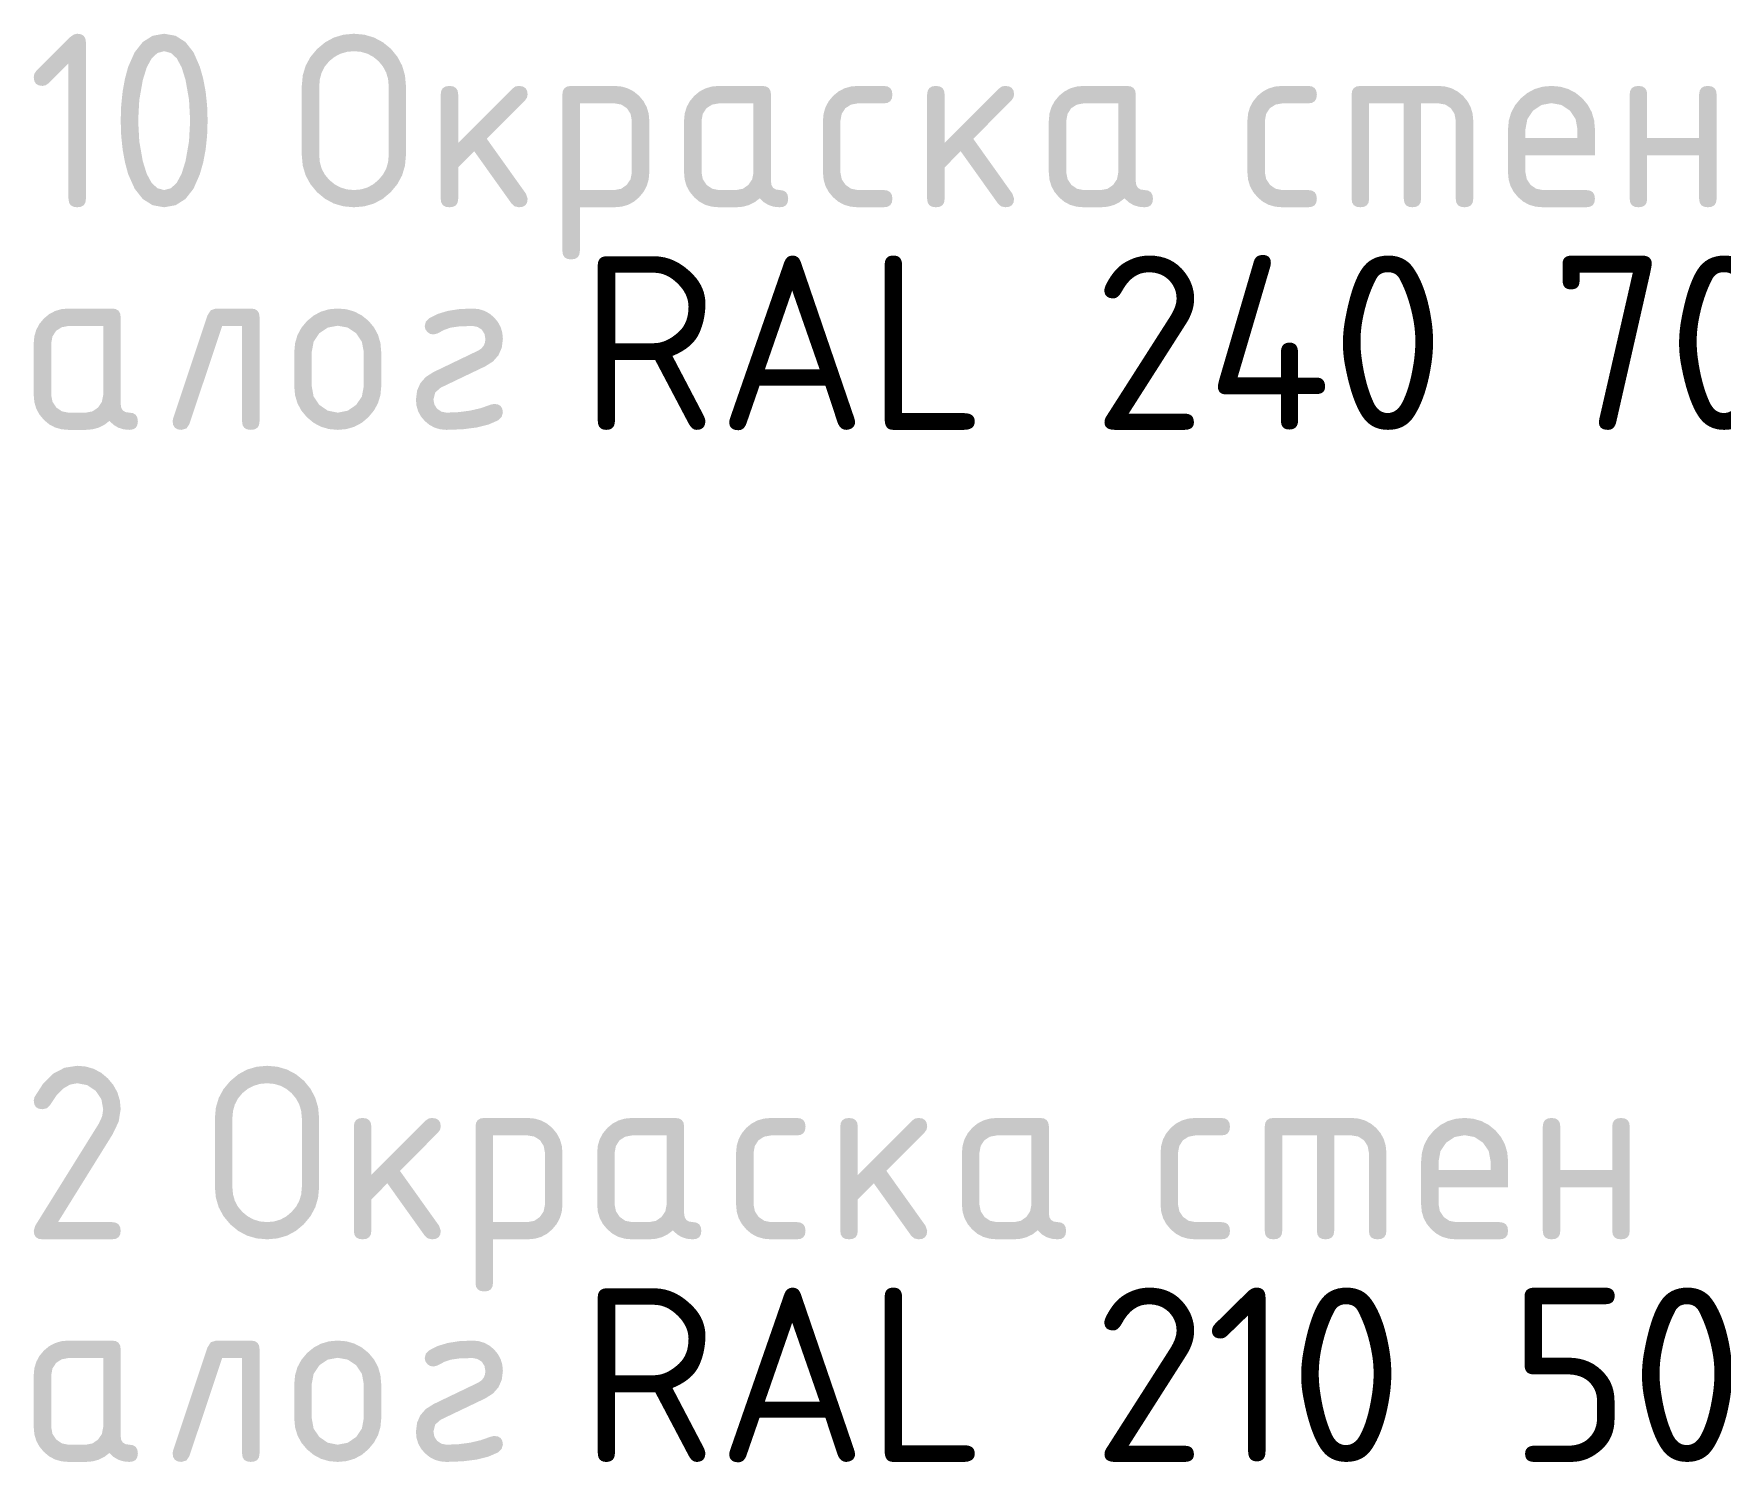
# Model space of a CAD drawing. Header units: millimetres. Extents: x 0 to 1189, y 0 to 841.
# Drawn here: x 1010.63 to 1040.04, y 620.24 to 645.15 of the extents above; entities that cross this region are included whole.
import ezdxf

# ---------------------------------------------------------------- set-up
doc = ezdxf.new("R2010")
doc.units = ezdxf.units.MM

msp = doc.modelspace()

# ---------------------------------------------------------------- hatches: boundary and pattern name
h = msp.add_hatch(color=7)
h.dxf.hatch_style = 2
h.paths.add_polyline_path([(1011.232873, 644.638033), (1010.885608, 644.290767), (1010.837445, 644.256661), (1010.779774, 644.244465), (1010.712897, 644.253974), (1010.665191, 644.282499), (1010.636605, 644.330042), (1010.627088, 644.396601), (1010.637147, 644.454478), (1010.669531, 644.502434), (1011.262088, 645.095542), (1011.323548, 645.139294), (1011.385009, 645.154522), (1011.451568, 645.145013), (1011.49911, 645.116488), (1011.527636, 645.068946), (1011.537144, 645.002386), (1011.537144, 642.276076), (1011.527636, 642.209887), (1011.49911, 642.163697), (1011.451568, 642.136627), (1011.385009, 642.127799), (1011.31845, 642.136627), (1011.270907, 642.163697), (1011.242382, 642.209887), (1011.232873, 642.276076)])
h = msp.add_hatch(color=7)
h.paths.add_polyline_path([(1013.354342, 643.639231), (1013.334774, 644.005927), (1013.273865, 644.350299), (1013.205488, 644.569484), (1013.120834, 644.72547), (1013.019539, 644.81872), (1012.901243, 644.8497), (1012.784575, 644.818651), (1012.6831, 644.724918), (1012.597541, 644.567624), (1012.528622, 644.345889), (1012.467712, 644.000415), (1012.448144, 643.639231), (1012.467712, 643.276118), (1012.528622, 642.932022), (1012.596998, 642.712147), (1012.681653, 642.554646), (1012.782947, 642.45988), (1012.901243, 642.428211), (1013.019539, 642.45988), (1013.120834, 642.554646), (1013.205488, 642.712147), (1013.273865, 642.932022), (1013.334774, 643.276118)])
h.paths.add_polyline_path([(1013.659164, 643.639231), (1013.650457, 643.37811), (1013.624644, 643.134869), (1013.582192, 642.909818), (1013.523565, 642.703267), (1013.412762, 642.451035), (1013.271315, 642.271252), (1013.100413, 642.16361), (1012.901243, 642.127799), (1012.700377, 642.16361), (1012.529173, 642.271252), (1012.387321, 642.451035), (1012.274512, 642.703267), (1012.218434, 642.909818), (1012.177291, 643.134869), (1012.151961, 643.37811), (1012.143322, 643.639231), (1012.151961, 643.90266), (1012.177291, 644.147176), (1012.218434, 644.372675), (1012.274512, 644.579053), (1012.387321, 644.831518), (1012.529173, 645.011275), (1012.700377, 645.118788), (1012.901243, 645.154522), (1013.100413, 645.118788), (1013.271315, 645.011275), (1013.412762, 644.831518), (1013.523565, 644.579053), (1013.582192, 644.370814), (1013.624644, 644.145522), (1013.650457, 643.90204)])
h = msp.add_hatch(color=7)
h.paths.add_polyline_path([(1016.817402, 643.033997), (1016.817402, 644.244465), (1016.806249, 644.366628), (1016.772823, 644.479283), (1016.717176, 644.582429), (1016.63936, 644.676067), (1016.548263, 644.751566), (1016.446365, 644.805878), (1016.334029, 644.838693), (1016.211617, 644.8497), (1016.089454, 644.838693), (1015.976799, 644.805878), (1015.873653, 644.751566), (1015.780015, 644.676067), (1015.702888, 644.582429), (1015.648757, 644.479283), (1015.616847, 644.366628), (1015.606382, 644.244465), (1015.606382, 643.033997), (1015.616847, 642.911584), (1015.648757, 642.799248), (1015.702888, 642.69735), (1015.780015, 642.606254), (1015.873653, 642.528437), (1015.976799, 642.472791), (1016.089454, 642.439364), (1016.211617, 642.428211), (1016.334029, 642.439364), (1016.446365, 642.472791), (1016.548263, 642.528437), (1016.63936, 642.606254), (1016.717176, 642.69735), (1016.772823, 642.799248), (1016.806249, 642.911584)])
h.paths.add_polyline_path([(1017.117815, 643.033997), (1017.101166, 642.852862), (1017.051186, 642.685008), (1016.967824, 642.530694), (1016.851026, 642.390177), (1016.713059, 642.274301), (1016.560054, 642.192429), (1016.392682, 642.143836), (1016.211617, 642.127799), (1016.029173, 642.143836), (1015.861664, 642.192429), (1015.708314, 642.274301), (1015.568348, 642.390177), (1015.451784, 642.530694), (1015.368395, 642.685008), (1015.318286, 642.852862), (1015.30156, 643.033997), (1015.30156, 644.244465), (1015.318286, 644.427219), (1015.368395, 644.594832), (1015.451784, 644.748078), (1015.568348, 644.887734), (1015.708314, 645.004531), (1015.861664, 645.087894), (1016.029173, 645.137873), (1016.211617, 645.154522), (1016.392751, 645.137942), (1016.560605, 645.088445), (1016.714919, 645.006391), (1016.855436, 644.892143), (1016.969684, 644.751566), (1017.051738, 644.59683), (1017.101235, 644.427831), (1017.117815, 644.244465)])
h = msp.add_hatch(color=7)
h.dxf.hatch_style = 2
h.paths.add_polyline_path([(1018.028975, 643.249522), (1018.981475, 644.202022), (1019.027984, 644.234406), (1019.087308, 644.244465), (1019.154186, 644.235017), (1019.201892, 644.206914), (1019.230478, 644.160517), (1019.239995, 644.096188), (1019.22773, 644.038518), (1019.193141, 643.990355), (1018.528376, 643.321731), (1019.210229, 642.364821), (1019.239995, 642.276076), (1019.230478, 642.209887), (1019.201892, 642.163697), (1019.154186, 642.136627), (1019.087308, 642.127799), (1019.01441, 642.143577), (1018.960529, 642.191188), (1018.308441, 643.105655), (1018.028975, 642.82233), (1018.028975, 642.276076), (1018.019466, 642.209887), (1017.990941, 642.163697), (1017.943399, 642.136627), (1017.876839, 642.127799), (1017.809961, 642.136627), (1017.762255, 642.163697), (1017.73367, 642.209887), (1017.724153, 642.276076), (1017.724153, 644.096188), (1017.73367, 644.160517), (1017.762255, 644.206914), (1017.809961, 644.235017), (1017.876839, 644.244465), (1017.943399, 644.235017), (1017.990941, 644.206914), (1018.019466, 644.160517), (1018.028975, 644.096188)])
h = msp.add_hatch(color=7)
h.paths.add_polyline_path([(1019.846038, 644.096188), (1019.855555, 644.160517), (1019.88414, 644.206914), (1019.931846, 644.235017), (1019.998724, 644.244465), (1020.756094, 644.244465), (1020.878507, 644.233381), (1020.990843, 644.200437), (1021.09274, 644.146099), (1021.183837, 644.070833), (1021.261653, 643.977195), (1021.3173, 643.874049), (1021.350726, 643.761394), (1021.36188, 643.639231), (1021.36188, 642.733033), (1021.350726, 642.61087), (1021.3173, 642.498215), (1021.261653, 642.395069), (1021.183837, 642.301431), (1021.09274, 642.224304), (1020.990843, 642.170173), (1020.878507, 642.138263), (1020.756094, 642.127799), (1020.15086, 642.127799), (1020.15086, 641.366019), (1020.141351, 641.301691), (1020.112826, 641.255294), (1020.065284, 641.22719), (1019.998724, 641.217742), (1019.931846, 641.22719), (1019.88414, 641.255294), (1019.855555, 641.301691), (1019.846038, 641.366019)])
h.paths.add_polyline_path([(1020.15086, 643.939643), (1020.15086, 642.428211), (1020.756094, 642.428211), (1020.871643, 642.450535), (1020.967761, 642.517508), (1021.034733, 642.615762), (1021.057058, 642.733033), (1021.057058, 643.639231), (1021.035285, 643.756502), (1020.972171, 643.854756), (1020.873847, 643.919524), (1020.756094, 643.939643)])
h = msp.add_hatch(color=7)
h.paths.add_polyline_path([(1023.178943, 643.939643), (1022.573708, 643.939643), (1022.455955, 643.91787), (1022.357632, 643.854756), (1022.294518, 643.756502), (1022.272745, 643.639231), (1022.272745, 642.733033), (1022.295069, 642.617416), (1022.362042, 642.517508), (1022.459813, 642.450535), (1022.573708, 642.428211), (1022.877979, 642.428211), (1022.993528, 642.450535), (1023.089646, 642.517508), (1023.156618, 642.615762), (1023.178943, 642.733033)])
h.paths.add_polyline_path([(1023.784177, 642.276076), (1023.774729, 642.209887), (1023.746625, 642.163697), (1023.700229, 642.136627), (1023.6359, 642.127799), (1023.533503, 642.137376), (1023.441803, 642.166384), (1023.360336, 642.215235), (1023.288634, 642.284344), (1023.198967, 642.215235), (1023.100877, 642.166384), (1022.994001, 642.137376), (1022.877979, 642.127799), (1022.573708, 642.127799), (1022.451295, 642.138263), (1022.338959, 642.170173), (1022.237062, 642.224304), (1022.145965, 642.301431), (1022.068149, 642.394449), (1022.012502, 642.496562), (1021.979076, 642.60901), (1021.967923, 642.733033), (1021.967923, 643.639231), (1021.979076, 643.761394), (1022.012502, 643.874049), (1022.068149, 643.977195), (1022.145965, 644.070833), (1022.237062, 644.146099), (1022.338959, 644.200437), (1022.451295, 644.233381), (1022.573708, 644.244465), (1023.331078, 644.244465), (1023.397956, 644.235017), (1023.445662, 644.206914), (1023.474248, 644.160517), (1023.483765, 644.096188), (1023.483765, 642.580898), (1023.493273, 642.51402), (1023.521799, 642.466314), (1023.569341, 642.437728), (1023.6359, 642.428211), (1023.700229, 642.418703), (1023.746625, 642.390177), (1023.774729, 642.342635)])
h = msp.add_hatch(color=7)
h.dxf.hatch_style = 2
h.paths.add_polyline_path([(1024.695337, 643.639231), (1024.695337, 642.733033), (1024.717661, 642.617416), (1024.784634, 642.517508), (1024.882406, 642.450535), (1024.996301, 642.428211), (1025.448849, 642.428211), (1025.515726, 642.418703), (1025.563432, 642.390177), (1025.592018, 642.342635), (1025.601535, 642.276076), (1025.592018, 642.209887), (1025.563432, 642.163697), (1025.515726, 642.136627), (1025.448849, 642.127799), (1024.996301, 642.127799), (1024.873888, 642.138263), (1024.761552, 642.170173), (1024.659655, 642.224304), (1024.568558, 642.301431), (1024.490742, 642.394449), (1024.435095, 642.496562), (1024.401669, 642.60901), (1024.390515, 642.733033), (1024.390515, 643.639231), (1024.401669, 643.761394), (1024.435095, 643.874049), (1024.490742, 643.977195), (1024.568558, 644.070833), (1024.659655, 644.146099), (1024.761552, 644.200437), (1024.873888, 644.233381), (1024.996301, 644.244465), (1025.448849, 644.244465), (1025.515726, 644.234957), (1025.563432, 644.206431), (1025.592018, 644.158889), (1025.601535, 644.09233), (1025.592018, 644.025452), (1025.563432, 643.977746), (1025.515726, 643.94916), (1025.448849, 643.939643), (1024.996301, 643.939643), (1024.878547, 643.91787), (1024.780224, 643.854756), (1024.71711, 643.756502)])
h = msp.add_hatch(color=7)
h.dxf.hatch_style = 2
h.paths.add_polyline_path([(1026.512279, 643.249522), (1027.464779, 644.202022), (1027.511288, 644.234406), (1027.570613, 644.244465), (1027.637491, 644.235017), (1027.685197, 644.206914), (1027.713782, 644.160517), (1027.723299, 644.096188), (1027.711035, 644.038518), (1027.676446, 643.990355), (1027.01168, 643.321731), (1027.693534, 642.364821), (1027.723299, 642.276076), (1027.713782, 642.209887), (1027.685197, 642.163697), (1027.637491, 642.136627), (1027.570613, 642.127799), (1027.497714, 642.143577), (1027.443833, 642.191188), (1026.791745, 643.105655), (1026.512279, 642.82233), (1026.512279, 642.276076), (1026.502771, 642.209887), (1026.474245, 642.163697), (1026.426703, 642.136627), (1026.360144, 642.127799), (1026.293266, 642.136627), (1026.24556, 642.163697), (1026.216974, 642.209887), (1026.207457, 642.276076), (1026.207457, 644.096188), (1026.216974, 644.160517), (1026.24556, 644.206914), (1026.293266, 644.235017), (1026.360144, 644.244465), (1026.426703, 644.235017), (1026.474245, 644.206914), (1026.502771, 644.160517), (1026.512279, 644.096188)])
h = msp.add_hatch(color=7)
h.paths.add_polyline_path([(1029.540362, 643.939643), (1028.935128, 643.939643), (1028.817375, 643.91787), (1028.719051, 643.854756), (1028.655937, 643.756502), (1028.634164, 643.639231), (1028.634164, 642.733033), (1028.656489, 642.617416), (1028.723461, 642.517508), (1028.821233, 642.450535), (1028.935128, 642.428211), (1029.239399, 642.428211), (1029.354947, 642.450535), (1029.451065, 642.517508), (1029.518038, 642.615762), (1029.540362, 642.733033)])
h.paths.add_polyline_path([(1030.145597, 642.276076), (1030.136148, 642.209887), (1030.108045, 642.163697), (1030.061648, 642.136627), (1029.99732, 642.127799), (1029.894923, 642.137376), (1029.803223, 642.166384), (1029.721755, 642.215235), (1029.650054, 642.284344), (1029.560387, 642.215235), (1029.462296, 642.166384), (1029.355421, 642.137376), (1029.239399, 642.127799), (1028.935128, 642.127799), (1028.812715, 642.138263), (1028.700379, 642.170173), (1028.598482, 642.224304), (1028.507385, 642.301431), (1028.429569, 642.394449), (1028.373922, 642.496562), (1028.340496, 642.60901), (1028.329342, 642.733033), (1028.329342, 643.639231), (1028.340496, 643.761394), (1028.373922, 643.874049), (1028.429569, 643.977195), (1028.507385, 644.070833), (1028.598482, 644.146099), (1028.700379, 644.200437), (1028.812715, 644.233381), (1028.935128, 644.244465), (1029.692498, 644.244465), (1029.759376, 644.235017), (1029.807082, 644.206914), (1029.835667, 644.160517), (1029.845184, 644.096188), (1029.845184, 642.580898), (1029.854693, 642.51402), (1029.883218, 642.466314), (1029.93076, 642.437728), (1029.99732, 642.428211), (1030.061648, 642.418703), (1030.108045, 642.390177), (1030.136148, 642.342635)])
h = msp.add_hatch(color=7)
h.dxf.hatch_style = 2
h.paths.add_polyline_path([(1032.09765, 643.639231), (1032.09765, 642.733033), (1032.119974, 642.617416), (1032.186947, 642.517508), (1032.284719, 642.450535), (1032.398614, 642.428211), (1032.851161, 642.428211), (1032.918039, 642.418703), (1032.965745, 642.390177), (1032.994331, 642.342635), (1033.003848, 642.276076), (1032.994331, 642.209887), (1032.965745, 642.163697), (1032.918039, 642.136627), (1032.851161, 642.127799), (1032.398614, 642.127799), (1032.276201, 642.138263), (1032.163865, 642.170173), (1032.061967, 642.224304), (1031.970871, 642.301431), (1031.893054, 642.394449), (1031.837408, 642.496562), (1031.803981, 642.60901), (1031.792828, 642.733033), (1031.792828, 643.639231), (1031.803981, 643.761394), (1031.837408, 643.874049), (1031.893054, 643.977195), (1031.970871, 644.070833), (1032.061967, 644.146099), (1032.163865, 644.200437), (1032.276201, 644.233381), (1032.398614, 644.244465), (1032.851161, 644.244465), (1032.918039, 644.234957), (1032.965745, 644.206431), (1032.994331, 644.158889), (1033.003848, 644.09233), (1032.994331, 644.025452), (1032.965745, 643.977746), (1032.918039, 643.94916), (1032.851161, 643.939643), (1032.398614, 643.939643), (1032.28086, 643.91787), (1032.182537, 643.854756), (1032.119423, 643.756502)])
h = msp.add_hatch(color=7)
h.dxf.hatch_style = 2
h.paths.add_polyline_path([(1033.762457, 644.244465), (1035.125612, 644.244465), (1035.247086, 644.233381), (1035.358225, 644.200437), (1035.459855, 644.146099), (1035.552804, 644.070833), (1035.63062, 643.977195), (1035.686267, 643.874049), (1035.719693, 643.761394), (1035.730846, 643.639231), (1035.730846, 642.276076), (1035.721329, 642.209887), (1035.692744, 642.163697), (1035.645038, 642.136627), (1035.57816, 642.127799), (1035.511601, 642.136627), (1035.464058, 642.163697), (1035.435533, 642.209887), (1035.426024, 642.276076), (1035.426024, 643.639231), (1035.404251, 643.756502), (1035.341137, 643.854756), (1035.242883, 643.919524), (1035.125612, 643.939643), (1034.82079, 643.939643), (1034.82079, 642.276076), (1034.811273, 642.209887), (1034.782687, 642.163697), (1034.734981, 642.136627), (1034.668103, 642.127799), (1034.604007, 642.136627), (1034.557585, 642.163697), (1034.529352, 642.209887), (1034.519826, 642.276076), (1034.519826, 643.939643), (1033.914592, 643.939643), (1033.914592, 642.276076), (1033.905084, 642.209887), (1033.876558, 642.163697), (1033.829016, 642.136627), (1033.762457, 642.127799), (1033.695579, 642.136627), (1033.647873, 642.163697), (1033.619287, 642.209887), (1033.60977, 642.276076), (1033.60977, 644.096188), (1033.619287, 644.160517), (1033.647873, 644.206914), (1033.695579, 644.235017)])
h = msp.add_hatch(color=7)
h.paths.add_polyline_path([(1037.095227, 643.944053), (1036.920216, 643.911738), (1036.773317, 643.812864), (1036.674443, 643.665965), (1036.642128, 643.490954), (1036.642128, 643.338267), (1037.548325, 643.338267), (1037.548325, 643.490954), (1037.51601, 643.665965), (1037.417136, 643.812864), (1037.270237, 643.911738)])
h.paths.add_polyline_path([(1036.642128, 643.033997), (1036.642128, 642.733033), (1036.664452, 642.617416), (1036.731424, 642.517508), (1036.829196, 642.450535), (1036.943091, 642.428211), (1037.700461, 642.428211), (1037.767339, 642.418703), (1037.815045, 642.390177), (1037.84363, 642.342635), (1037.853148, 642.276076), (1037.84363, 642.209887), (1037.815045, 642.163697), (1037.767339, 642.136627), (1037.700461, 642.127799), (1036.943091, 642.127799), (1036.820678, 642.138263), (1036.708342, 642.170173), (1036.606445, 642.224304), (1036.515348, 642.301431), (1036.437532, 642.394449), (1036.381885, 642.496562), (1036.348459, 642.60901), (1036.337306, 642.733033), (1036.337306, 643.486544), (1036.350905, 643.63905), (1036.391945, 643.779309), (1036.460786, 643.907681), (1036.557792, 644.02453), (1036.674322, 644.121217), (1036.802531, 644.189895), (1036.942729, 644.230874), (1037.095227, 644.244465), (1037.247724, 644.230935), (1037.387922, 644.190377), (1037.516131, 644.122845), (1037.632661, 644.028389), (1037.729667, 643.911859), (1037.798508, 643.783649), (1037.839548, 643.643451), (1037.853148, 643.490954), (1037.853148, 643.033997)])
h = msp.add_hatch(color=7)
h.dxf.hatch_style = 2
h.paths.add_polyline_path([(1038.764013, 643.033997), (1038.764013, 642.276076), (1038.754504, 642.209887), (1038.725979, 642.163697), (1038.678436, 642.136627), (1038.611877, 642.127799), (1038.544999, 642.136627), (1038.497293, 642.163697), (1038.468708, 642.209887), (1038.45919, 642.276076), (1038.45919, 644.096188), (1038.468708, 644.160517), (1038.497293, 644.206914), (1038.544999, 644.235017), (1038.611877, 644.244465), (1038.678436, 644.235017), (1038.725979, 644.206914), (1038.754504, 644.160517), (1038.764013, 644.096188), (1038.764013, 643.338267), (1039.67021, 643.338267), (1039.67021, 644.096188), (1039.679719, 644.160517), (1039.708244, 644.206914), (1039.755787, 644.235017), (1039.822346, 644.244465), (1039.889224, 644.235017), (1039.93693, 644.206914), (1039.965515, 644.160517), (1039.975032, 644.096188), (1039.975032, 642.276076), (1039.965515, 642.209887), (1039.93693, 642.163697), (1039.889224, 642.136627), (1039.822346, 642.127799), (1039.755787, 642.136627), (1039.708244, 642.163697), (1039.679719, 642.209887), (1039.67021, 642.276076), (1039.67021, 643.033997)])
h = msp.add_hatch(color=7)
h.paths.add_polyline_path([(1011.837744, 640.057315), (1011.232509, 640.057315), (1011.114756, 640.035542), (1011.016433, 639.972428), (1010.953319, 639.874174), (1010.931546, 639.756903), (1010.931546, 638.850705), (1010.95387, 638.735088), (1011.020843, 638.63518), (1011.118614, 638.568207), (1011.232509, 638.545883), (1011.53678, 638.545883), (1011.652329, 638.568207), (1011.748447, 638.63518), (1011.815419, 638.733434), (1011.837744, 638.850705)])
h.paths.add_polyline_path([(1012.442978, 638.393748), (1012.43353, 638.327559), (1012.405426, 638.281369), (1012.35903, 638.254299), (1012.294701, 638.245471), (1012.192304, 638.255048), (1012.100604, 638.284056), (1012.019136, 638.332907), (1011.947435, 638.402016), (1011.857768, 638.332907), (1011.759678, 638.284056), (1011.652802, 638.255048), (1011.53678, 638.245471), (1011.232509, 638.245471), (1011.110096, 638.255935), (1010.99776, 638.287846), (1010.895863, 638.341977), (1010.804766, 638.419104), (1010.72695, 638.512121), (1010.671303, 638.614234), (1010.637877, 638.726682), (1010.626724, 638.850705), (1010.626724, 639.756903), (1010.637877, 639.879066), (1010.671303, 639.991721), (1010.72695, 640.094867), (1010.804766, 640.188505), (1010.895863, 640.263771), (1010.99776, 640.318109), (1011.110096, 640.351053), (1011.232509, 640.362138), (1011.989879, 640.362138), (1012.056757, 640.352689), (1012.104463, 640.324586), (1012.133049, 640.278189), (1012.142566, 640.213861), (1012.142566, 638.69857), (1012.152074, 638.631692), (1012.1806, 638.583986), (1012.228142, 638.5554), (1012.294701, 638.545883), (1012.35903, 638.536375), (1012.405426, 638.507849), (1012.43353, 638.460307)])
h = msp.add_hatch(color=7)
h.dxf.hatch_style = 2
h.paths.add_polyline_path([(1013.807055, 640.362138), (1014.412289, 640.362138), (1014.479167, 640.352689), (1014.526873, 640.324586), (1014.555459, 640.278189), (1014.564976, 640.213861), (1014.564976, 638.393748), (1014.555459, 638.327559), (1014.526873, 638.281369), (1014.479167, 638.254299), (1014.412289, 638.245471), (1014.34573, 638.254299), (1014.298188, 638.281369), (1014.269663, 638.327559), (1014.260154, 638.393748), (1014.260154, 640.057315), (1013.912888, 640.057315), (1013.341278, 638.346894), (1013.290566, 638.270758), (1013.201821, 638.245471), (1013.134943, 638.254979), (1013.087237, 638.283505), (1013.058651, 638.331047), (1013.049134, 638.397606), (1013.057954, 638.44446), (1013.65492, 640.239217), (1013.714864, 640.33251)])
h = msp.add_hatch(color=7)
h.paths.add_polyline_path([(1015.170837, 638.998982), (1015.170837, 639.604217), (1015.184437, 639.756722), (1015.225476, 639.896981), (1015.294318, 640.025354), (1015.391323, 640.142203), (1015.507853, 640.238889), (1015.636063, 640.307567), (1015.776261, 640.348547), (1015.928758, 640.362138), (1016.081255, 640.348607), (1016.221453, 640.30805), (1016.349663, 640.240517), (1016.466193, 640.146061), (1016.563198, 640.029462), (1016.63204, 639.90077), (1016.67308, 639.759263), (1016.686679, 639.604217), (1016.686679, 638.998982), (1016.672399, 638.849026), (1016.629904, 638.710076), (1016.55971, 638.582186), (1016.462334, 638.465406), (1016.347415, 638.368719), (1016.219317, 638.300041), (1016.079335, 638.259062), (1015.928758, 638.245471), (1015.776261, 638.259062), (1015.636063, 638.300041), (1015.507853, 638.368719), (1015.391323, 638.465406), (1015.294318, 638.582186), (1015.225476, 638.710076), (1015.184437, 638.849026)])
h.paths.add_polyline_path([(1016.381857, 639.003392), (1016.381857, 639.608626), (1016.349542, 639.78219), (1016.250668, 639.930536), (1016.103769, 640.02941), (1015.928758, 640.061725), (1015.753747, 640.02941), (1015.606848, 639.930536), (1015.507974, 639.78219), (1015.475659, 639.608626), (1015.475659, 639.003392), (1015.507974, 638.826521), (1015.606848, 638.681482), (1015.753747, 638.580403), (1015.928758, 638.545883), (1016.103769, 638.580403), (1016.250668, 638.681482), (1016.349542, 638.827968)])
h = msp.add_hatch(color=7)
h.dxf.hatch_style = 2
h.paths.add_polyline_path([(1018.655695, 638.69857), (1018.722573, 638.689053), (1018.770279, 638.660467), (1018.798865, 638.612761), (1018.808382, 638.545883), (1018.786609, 638.470298), (1018.723495, 638.410835), (1018.557708, 638.338488), (1018.352182, 638.286812), (1018.106866, 638.255806), (1017.821707, 638.245471), (1017.717131, 638.254979), (1017.619686, 638.283505), (1017.530096, 638.331047), (1017.449085, 638.397606), (1017.379976, 638.478687), (1017.331125, 638.568759), (1017.302117, 638.667512), (1017.29254, 638.774638), (1017.311643, 638.928461), (1017.368883, 639.059754), (1017.464157, 639.168102), (1017.597362, 639.253092), (1018.380639, 639.629572), (1018.433797, 639.665539), (1018.472278, 639.710601), (1018.495671, 639.765998), (1018.50356, 639.832971), (1018.487575, 639.919649), (1018.44017, 639.993926), (1018.36424, 640.041537), (1018.279215, 640.057315), (1018.053079, 640.050494), (1017.893916, 640.02755), (1017.785946, 639.989654), (1017.665161, 639.926126), (1017.597362, 639.909039), (1017.539691, 639.919098), (1017.491529, 639.951482), (1017.455769, 640.002745), (1017.445227, 640.057315), (1017.464795, 640.13297), (1017.525704, 640.192914), (1017.672431, 640.267492), (1017.846649, 640.320314), (1018.048773, 640.351742), (1018.279215, 640.362138), (1018.383791, 640.352629), (1018.481236, 640.324104), (1018.570825, 640.276561), (1018.651837, 640.210002), (1018.720945, 640.127294), (1018.769797, 640.037403), (1018.798805, 639.939553), (1018.808382, 639.832971), (1018.789279, 639.679147), (1018.732039, 639.547855), (1018.636764, 639.439506), (1018.50356, 639.354516), (1017.724693, 638.981894), (1017.629195, 638.899143), (1017.597362, 638.774638), (1017.613347, 638.687959), (1017.660752, 638.613683), (1017.735028, 638.563867), (1017.821707, 638.545883), (1018.036904, 638.55466), (1018.237736, 638.580954), (1018.424305, 638.624716), (1018.596715, 638.685892)])
h = msp.add_hatch(color=7)
h.dxf.hatch_style = 2
h.paths.add_polyline_path([(1011.385047, 627.154702), (1011.535623, 627.141189), (1011.675606, 627.100339), (1011.803704, 627.031687), (1011.918623, 626.934767), (1012.015999, 626.817918), (1012.086193, 626.689546), (1012.128688, 626.549287), (1012.142968, 626.396781), (1012.107897, 626.180429), (1012.002959, 625.96077), (1011.050459, 624.428392), (1011.990281, 624.428392), (1012.057159, 624.418883), (1012.104865, 624.390358), (1012.133451, 624.342815), (1012.142968, 624.276256), (1012.133451, 624.210067), (1012.104865, 624.163877), (1012.057159, 624.136807), (1011.990281, 624.127979), (1010.779813, 624.127979), (1010.712935, 624.136807), (1010.665229, 624.163877), (1010.636643, 624.210067), (1010.627126, 624.276256), (1010.652482, 624.365002), (1011.762078, 626.147081), (1011.819129, 626.270484), (1011.838146, 626.396781), (1011.805831, 626.572206), (1011.706957, 626.718691), (1011.560058, 626.817565), (1011.385047, 626.84988), (1011.257957, 626.826101), (1011.136862, 626.754727), (1011.021348, 626.635707), (1010.911002, 626.468991), (1010.856363, 626.415523), (1010.779813, 626.396781), (1010.712935, 626.406376), (1010.665229, 626.435091), (1010.636643, 626.482823), (1010.627126, 626.549468), (1010.639804, 626.608448), (1010.793223, 626.847512), (1010.967984, 627.018208), (1011.164966, 627.120587)])
h = msp.add_hatch(color=7)
h.paths.add_polyline_path([(1015.302359, 625.034177), (1015.302359, 626.244646), (1015.291206, 626.366809), (1015.25778, 626.479464), (1015.202133, 626.58261), (1015.124317, 626.676248), (1015.03322, 626.751747), (1014.931323, 626.806059), (1014.818987, 626.838873), (1014.696574, 626.84988), (1014.574411, 626.838873), (1014.461756, 626.806059), (1014.35861, 626.751747), (1014.264972, 626.676248), (1014.187845, 626.58261), (1014.133714, 626.479464), (1014.101804, 626.366809), (1014.09134, 626.244646), (1014.09134, 625.034177), (1014.101804, 624.911764), (1014.133714, 624.799428), (1014.187845, 624.697531), (1014.264972, 624.606434), (1014.35861, 624.528618), (1014.461756, 624.472971), (1014.574411, 624.439545), (1014.696574, 624.428392), (1014.818987, 624.439545), (1014.931323, 624.472971), (1015.03322, 624.528618), (1015.124317, 624.606434), (1015.202133, 624.697531), (1015.25778, 624.799428), (1015.291206, 624.911764)])
h.paths.add_polyline_path([(1015.602772, 625.034177), (1015.586123, 624.853043), (1015.536144, 624.685189), (1015.452781, 624.530875), (1015.335984, 624.390358), (1015.198016, 624.274482), (1015.045011, 624.192609), (1014.877639, 624.144016), (1014.696574, 624.127979), (1014.51413, 624.144016), (1014.346621, 624.192609), (1014.193271, 624.274482), (1014.053306, 624.390358), (1013.936741, 624.530875), (1013.853352, 624.685189), (1013.803243, 624.853043), (1013.786517, 625.034177), (1013.786517, 626.244646), (1013.803243, 626.4274), (1013.853352, 626.595012), (1013.936741, 626.748259), (1014.053306, 626.887914), (1014.193271, 627.004712), (1014.346621, 627.088074), (1014.51413, 627.138054), (1014.696574, 627.154702), (1014.877708, 627.138123), (1015.045562, 627.088625), (1015.199876, 627.006572), (1015.340393, 626.892324), (1015.454641, 626.751747), (1015.536695, 626.59701), (1015.586192, 626.428011), (1015.602772, 626.244646)])
h = msp.add_hatch(color=7)
h.dxf.hatch_style = 2
h.paths.add_polyline_path([(1016.513951, 625.249702), (1017.466451, 626.202202), (1017.51296, 626.234586), (1017.572284, 626.244646), (1017.639162, 626.235198), (1017.686868, 626.207094), (1017.715454, 626.160698), (1017.724971, 626.096369), (1017.712707, 626.038698), (1017.678118, 625.990536), (1017.013352, 625.321912), (1017.695205, 624.365002), (1017.724971, 624.276256), (1017.715454, 624.210067), (1017.686868, 624.163877), (1017.639162, 624.136807), (1017.572284, 624.127979), (1017.499386, 624.143758), (1017.445505, 624.191369), (1016.793417, 625.105835), (1016.513951, 624.822511), (1016.513951, 624.276256), (1016.504443, 624.210067), (1016.475917, 624.163877), (1016.428375, 624.136807), (1016.361816, 624.127979), (1016.294938, 624.136807), (1016.247232, 624.163877), (1016.218646, 624.210067), (1016.209129, 624.276256), (1016.209129, 626.096369), (1016.218646, 626.160698), (1016.247232, 626.207094), (1016.294938, 626.235198), (1016.361816, 626.244646), (1016.428375, 626.235198), (1016.475917, 626.207094), (1016.504443, 626.160698), (1016.513951, 626.096369)])
h = msp.add_hatch(color=7)
h.paths.add_polyline_path([(1018.331033, 626.096369), (1018.34055, 626.160698), (1018.369136, 626.207094), (1018.416842, 626.235198), (1018.48372, 626.244646), (1019.241089, 626.244646), (1019.363502, 626.233561), (1019.475838, 626.200618), (1019.577736, 626.14628), (1019.668833, 626.071013), (1019.746649, 625.977375), (1019.802296, 625.874229), (1019.835722, 625.761575), (1019.846875, 625.639412), (1019.846875, 624.733214), (1019.835722, 624.611051), (1019.802296, 624.498396), (1019.746649, 624.39525), (1019.668833, 624.301612), (1019.577736, 624.224485), (1019.475838, 624.170354), (1019.363502, 624.138444), (1019.241089, 624.127979), (1018.635855, 624.127979), (1018.635855, 623.3662), (1018.626347, 623.301871), (1018.597821, 623.255474), (1018.550279, 623.227371), (1018.48372, 623.217923), (1018.416842, 623.227371), (1018.369136, 623.255474), (1018.34055, 623.301871), (1018.331033, 623.3662)])
h.paths.add_polyline_path([(1018.635855, 625.939824), (1018.635855, 624.428392), (1019.241089, 624.428392), (1019.356638, 624.450716), (1019.452756, 624.517688), (1019.519729, 624.615943), (1019.542053, 624.733214), (1019.542053, 625.639412), (1019.52028, 625.756683), (1019.457166, 625.854937), (1019.358843, 625.919705), (1019.241089, 625.939824)])
h = msp.add_hatch(color=7)
h.paths.add_polyline_path([(1021.663957, 625.939824), (1021.058723, 625.939824), (1020.940969, 625.918051), (1020.842646, 625.854937), (1020.779532, 625.756683), (1020.757759, 625.639412), (1020.757759, 624.733214), (1020.780083, 624.617596), (1020.847056, 624.517688), (1020.944828, 624.450716), (1021.058723, 624.428392), (1021.362993, 624.428392), (1021.478542, 624.450716), (1021.57466, 624.517688), (1021.641633, 624.615943), (1021.663957, 624.733214)])
h.paths.add_polyline_path([(1022.269191, 624.276256), (1022.259743, 624.210067), (1022.23164, 624.163877), (1022.185243, 624.136807), (1022.120915, 624.127979), (1022.018518, 624.137557), (1021.926818, 624.166564), (1021.84535, 624.215416), (1021.773649, 624.284524), (1021.683982, 624.215416), (1021.585891, 624.166564), (1021.479016, 624.137557), (1021.362993, 624.127979), (1021.058723, 624.127979), (1020.93631, 624.138444), (1020.823974, 624.170354), (1020.722077, 624.224485), (1020.63098, 624.301612), (1020.553164, 624.39463), (1020.497517, 624.496742), (1020.464091, 624.60919), (1020.452937, 624.733214), (1020.452937, 625.639412), (1020.464091, 625.761575), (1020.497517, 625.874229), (1020.553164, 625.977375), (1020.63098, 626.071013), (1020.722077, 626.14628), (1020.823974, 626.200618), (1020.93631, 626.233561), (1021.058723, 626.244646), (1021.816092, 626.244646), (1021.88297, 626.235198), (1021.930676, 626.207094), (1021.959262, 626.160698), (1021.968779, 626.096369), (1021.968779, 624.581078), (1021.978288, 624.5142), (1022.006813, 624.466494), (1022.054355, 624.437909), (1022.120915, 624.428392), (1022.185243, 624.418883), (1022.23164, 624.390358), (1022.259743, 624.342815)])
h = msp.add_hatch(color=7)
h.dxf.hatch_style = 2
h.paths.add_polyline_path([(1023.180371, 625.639412), (1023.180371, 624.733214), (1023.202695, 624.617596), (1023.269668, 624.517688), (1023.367439, 624.450716), (1023.481334, 624.428392), (1023.933882, 624.428392), (1024.00076, 624.418883), (1024.048466, 624.390358), (1024.077052, 624.342815), (1024.086569, 624.276256), (1024.077052, 624.210067), (1024.048466, 624.163877), (1024.00076, 624.136807), (1023.933882, 624.127979), (1023.481334, 624.127979), (1023.358921, 624.138444), (1023.246585, 624.170354), (1023.144688, 624.224485), (1023.053591, 624.301612), (1022.975775, 624.39463), (1022.920128, 624.496742), (1022.886702, 624.60919), (1022.875549, 624.733214), (1022.875549, 625.639412), (1022.886702, 625.761575), (1022.920128, 625.874229), (1022.975775, 625.977375), (1023.053591, 626.071013), (1023.144688, 626.14628), (1023.246585, 626.200618), (1023.358921, 626.233561), (1023.481334, 626.244646), (1023.933882, 626.244646), (1024.00076, 626.235137), (1024.048466, 626.206612), (1024.077052, 626.15907), (1024.086569, 626.092511), (1024.077052, 626.025633), (1024.048466, 625.977927), (1024.00076, 625.949341), (1023.933882, 625.939824), (1023.481334, 625.939824), (1023.363581, 625.918051), (1023.265258, 625.854937), (1023.202144, 625.756683)])
h = msp.add_hatch(color=7)
h.dxf.hatch_style = 2
h.paths.add_polyline_path([(1024.997332, 625.249702), (1025.949832, 626.202202), (1025.996341, 626.234586), (1026.055665, 626.244646), (1026.122543, 626.235198), (1026.170249, 626.207094), (1026.198835, 626.160698), (1026.208352, 626.096369), (1026.196087, 626.038698), (1026.161498, 625.990536), (1025.496733, 625.321912), (1026.178586, 624.365002), (1026.208352, 624.276256), (1026.198835, 624.210067), (1026.170249, 624.163877), (1026.122543, 624.136807), (1026.055665, 624.127979), (1025.982767, 624.143758), (1025.928886, 624.191369), (1025.276798, 625.105835), (1024.997332, 624.822511), (1024.997332, 624.276256), (1024.987823, 624.210067), (1024.959298, 624.163877), (1024.911756, 624.136807), (1024.845196, 624.127979), (1024.778319, 624.136807), (1024.730613, 624.163877), (1024.702027, 624.210067), (1024.69251, 624.276256), (1024.69251, 626.096369), (1024.702027, 626.160698), (1024.730613, 626.207094), (1024.778319, 626.235198), (1024.845196, 626.244646), (1024.911756, 626.235198), (1024.959298, 626.207094), (1024.987823, 626.160698), (1024.997332, 626.096369)])
h = msp.add_hatch(color=7)
h.paths.add_polyline_path([(1028.025434, 625.939824), (1027.420199, 625.939824), (1027.302446, 625.918051), (1027.204123, 625.854937), (1027.141009, 625.756683), (1027.119236, 625.639412), (1027.119236, 624.733214), (1027.14156, 624.617596), (1027.208533, 624.517688), (1027.306305, 624.450716), (1027.420199, 624.428392), (1027.72447, 624.428392), (1027.840019, 624.450716), (1027.936137, 624.517688), (1028.00311, 624.615943), (1028.025434, 624.733214)])
h.paths.add_polyline_path([(1028.630668, 624.276256), (1028.62122, 624.210067), (1028.593117, 624.163877), (1028.54672, 624.136807), (1028.482391, 624.127979), (1028.379994, 624.137557), (1028.288295, 624.166564), (1028.206827, 624.215416), (1028.135126, 624.284524), (1028.045458, 624.215416), (1027.947368, 624.166564), (1027.840492, 624.137557), (1027.72447, 624.127979), (1027.420199, 624.127979), (1027.297787, 624.138444), (1027.185451, 624.170354), (1027.083553, 624.224485), (1026.992456, 624.301612), (1026.91464, 624.39463), (1026.858993, 624.496742), (1026.825567, 624.60919), (1026.814414, 624.733214), (1026.814414, 625.639412), (1026.825567, 625.761575), (1026.858993, 625.874229), (1026.91464, 625.977375), (1026.992456, 626.071013), (1027.083553, 626.14628), (1027.185451, 626.200618), (1027.297787, 626.233561), (1027.420199, 626.244646), (1028.177569, 626.244646), (1028.244447, 626.235198), (1028.292153, 626.207094), (1028.320739, 626.160698), (1028.330256, 626.096369), (1028.330256, 624.581078), (1028.339764, 624.5142), (1028.36829, 624.466494), (1028.415832, 624.437909), (1028.482391, 624.428392), (1028.54672, 624.418883), (1028.593117, 624.390358), (1028.62122, 624.342815)])
h = msp.add_hatch(color=7)
h.dxf.hatch_style = 2
h.paths.add_polyline_path([(1030.582607, 625.639412), (1030.582607, 624.733214), (1030.604932, 624.617596), (1030.671904, 624.517688), (1030.769676, 624.450716), (1030.883571, 624.428392), (1031.336119, 624.428392), (1031.402997, 624.418883), (1031.450702, 624.390358), (1031.479288, 624.342815), (1031.488805, 624.276256), (1031.479288, 624.210067), (1031.450702, 624.163877), (1031.402997, 624.136807), (1031.336119, 624.127979), (1030.883571, 624.127979), (1030.761158, 624.138444), (1030.648822, 624.170354), (1030.546925, 624.224485), (1030.455828, 624.301612), (1030.378012, 624.39463), (1030.322365, 624.496742), (1030.288939, 624.60919), (1030.277785, 624.733214), (1030.277785, 625.639412), (1030.288939, 625.761575), (1030.322365, 625.874229), (1030.378012, 625.977375), (1030.455828, 626.071013), (1030.546925, 626.14628), (1030.648822, 626.200618), (1030.761158, 626.233561), (1030.883571, 626.244646), (1031.336119, 626.244646), (1031.402997, 626.235137), (1031.450702, 626.206612), (1031.479288, 626.15907), (1031.488805, 626.092511), (1031.479288, 626.025633), (1031.450702, 625.977927), (1031.402997, 625.949341), (1031.336119, 625.939824), (1030.883571, 625.939824), (1030.765817, 625.918051), (1030.667494, 625.854937), (1030.60438, 625.756683)])
h = msp.add_hatch(color=7)
h.dxf.hatch_style = 2
h.paths.add_polyline_path([(1032.247433, 626.244646), (1033.610588, 626.244646), (1033.732062, 626.233561), (1033.843201, 626.200618), (1033.944832, 626.14628), (1034.03778, 626.071013), (1034.115596, 625.977375), (1034.171243, 625.874229), (1034.204669, 625.761575), (1034.215823, 625.639412), (1034.215823, 624.276256), (1034.206306, 624.210067), (1034.17772, 624.163877), (1034.130014, 624.136807), (1034.063136, 624.127979), (1033.996577, 624.136807), (1033.949035, 624.163877), (1033.920509, 624.210067), (1033.911001, 624.276256), (1033.911001, 625.639412), (1033.889228, 625.756683), (1033.826114, 625.854937), (1033.727859, 625.919705), (1033.610588, 625.939824), (1033.305766, 625.939824), (1033.305766, 624.276256), (1033.296249, 624.210067), (1033.267664, 624.163877), (1033.219958, 624.136807), (1033.15308, 624.127979), (1033.088984, 624.136807), (1033.042561, 624.163877), (1033.014328, 624.210067), (1033.004803, 624.276256), (1033.004803, 625.939824), (1032.399568, 625.939824), (1032.399568, 624.276256), (1032.39006, 624.210067), (1032.361535, 624.163877), (1032.313992, 624.136807), (1032.247433, 624.127979), (1032.180555, 624.136807), (1032.132849, 624.163877), (1032.104263, 624.210067), (1032.094746, 624.276256), (1032.094746, 626.096369), (1032.104263, 626.160698), (1032.132849, 626.207094), (1032.180555, 626.235198)])
h = msp.add_hatch(color=7)
h.paths.add_polyline_path([(1035.580222, 625.944234), (1035.405211, 625.911919), (1035.258312, 625.813044), (1035.159438, 625.666146), (1035.127123, 625.491135), (1035.127123, 625.338448), (1036.033321, 625.338448), (1036.033321, 625.491135), (1036.001006, 625.666146), (1035.902132, 625.813044), (1035.755233, 625.911919)])
h.paths.add_polyline_path([(1035.127123, 625.034177), (1035.127123, 624.733214), (1035.149447, 624.617596), (1035.21642, 624.517688), (1035.314192, 624.450716), (1035.428086, 624.428392), (1036.185456, 624.428392), (1036.252334, 624.418883), (1036.30004, 624.390358), (1036.328626, 624.342815), (1036.338143, 624.276256), (1036.328626, 624.210067), (1036.30004, 624.163877), (1036.252334, 624.136807), (1036.185456, 624.127979), (1035.428086, 624.127979), (1035.305674, 624.138444), (1035.193338, 624.170354), (1035.09144, 624.224485), (1035.000343, 624.301612), (1034.922527, 624.39463), (1034.86688, 624.496742), (1034.833454, 624.60919), (1034.822301, 624.733214), (1034.822301, 625.486725), (1034.8359, 625.639231), (1034.87694, 625.779489), (1034.945782, 625.907862), (1035.042787, 626.024711), (1035.159317, 626.121398), (1035.287527, 626.190076), (1035.427725, 626.231055), (1035.580222, 626.244646), (1035.732719, 626.231115), (1035.872917, 626.190558), (1036.001126, 626.123025), (1036.117657, 626.02857), (1036.214662, 625.912039), (1036.283504, 625.78383), (1036.324543, 625.643632), (1036.338143, 625.491135), (1036.338143, 625.034177)])
h = msp.add_hatch(color=7)
h.dxf.hatch_style = 2
h.paths.add_polyline_path([(1037.249027, 625.034177), (1037.249027, 624.276256), (1037.239518, 624.210067), (1037.210993, 624.163877), (1037.163451, 624.136807), (1037.096892, 624.127979), (1037.030014, 624.136807), (1036.982308, 624.163877), (1036.953722, 624.210067), (1036.944205, 624.276256), (1036.944205, 626.096369), (1036.953722, 626.160698), (1036.982308, 626.207094), (1037.030014, 626.235198), (1037.096892, 626.244646), (1037.163451, 626.235198), (1037.210993, 626.207094), (1037.239518, 626.160698), (1037.249027, 626.096369), (1037.249027, 625.338448), (1038.155225, 625.338448), (1038.155225, 626.096369), (1038.164733, 626.160698), (1038.193259, 626.207094), (1038.240801, 626.235198), (1038.30736, 626.244646), (1038.374238, 626.235198), (1038.421944, 626.207094), (1038.45053, 626.160698), (1038.460047, 626.096369), (1038.460047, 624.276256), (1038.45053, 624.210067), (1038.421944, 624.163877), (1038.374238, 624.136807), (1038.30736, 624.127979), (1038.240801, 624.136807), (1038.193259, 624.163877), (1038.164733, 624.210067), (1038.155225, 624.276256), (1038.155225, 625.034177)])
h = msp.add_hatch(color=7)
h.paths.add_polyline_path([(1011.837696, 622.057496), (1011.232462, 622.057496), (1011.114709, 622.035723), (1011.016385, 621.972609), (1010.953271, 621.874355), (1010.931498, 621.757084), (1010.931498, 620.850886), (1010.953823, 620.735268), (1011.020795, 620.635361), (1011.118567, 620.568388), (1011.232462, 620.546064), (1011.536733, 620.546064), (1011.652281, 620.568388), (1011.748399, 620.635361), (1011.815372, 620.733615), (1011.837696, 620.850886)])
h.paths.add_polyline_path([(1012.442931, 620.393928), (1012.433482, 620.327739), (1012.405379, 620.281549), (1012.358982, 620.25448), (1012.294654, 620.245651), (1012.192257, 620.255229), (1012.100557, 620.284237), (1012.019089, 620.333088), (1011.947388, 620.402197), (1011.857721, 620.333088), (1011.75963, 620.284237), (1011.652755, 620.255229), (1011.536733, 620.245651), (1011.232462, 620.245651), (1011.110049, 620.256116), (1010.997713, 620.288026), (1010.895816, 620.342157), (1010.804719, 620.419284), (1010.726903, 620.512302), (1010.671256, 620.614414), (1010.63783, 620.726862), (1010.626676, 620.850886), (1010.626676, 621.757084), (1010.63783, 621.879247), (1010.671256, 621.991901), (1010.726903, 622.095048), (1010.804719, 622.188685), (1010.895816, 622.263952), (1010.997713, 622.31829), (1011.110049, 622.351234), (1011.232462, 622.362318), (1011.989832, 622.362318), (1012.05671, 622.35287), (1012.104416, 622.324767), (1012.133001, 622.27837), (1012.142518, 622.214041), (1012.142518, 620.69875), (1012.152027, 620.631872), (1012.180552, 620.584167), (1012.228094, 620.555581), (1012.294654, 620.546064), (1012.358982, 620.536555), (1012.405379, 620.50803), (1012.433482, 620.460488)])
h = msp.add_hatch(color=7)
h.dxf.hatch_style = 2
h.paths.add_polyline_path([(1013.806984, 622.362318), (1014.412218, 622.362318), (1014.479096, 622.35287), (1014.526802, 622.324767), (1014.555388, 622.27837), (1014.564905, 622.214041), (1014.564905, 620.393928), (1014.555388, 620.327739), (1014.526802, 620.281549), (1014.479096, 620.25448), (1014.412218, 620.245651), (1014.345659, 620.25448), (1014.298117, 620.281549), (1014.269592, 620.327739), (1014.260083, 620.393928), (1014.260083, 622.057496), (1013.912817, 622.057496), (1013.341207, 620.347075), (1013.290495, 620.270938), (1013.20175, 620.245651), (1013.134872, 620.25516), (1013.087166, 620.283685), (1013.05858, 620.331228), (1013.049063, 620.397787), (1013.057883, 620.44464), (1013.654849, 622.239397), (1013.714793, 622.33269)])
h = msp.add_hatch(color=7)
h.paths.add_polyline_path([(1015.170742, 620.999163), (1015.170742, 621.604397), (1015.184342, 621.756903), (1015.225382, 621.897161), (1015.294223, 622.025534), (1015.391228, 622.142383), (1015.507759, 622.23907), (1015.635968, 622.307748), (1015.776166, 622.348727), (1015.928663, 622.362318), (1016.08116, 622.348788), (1016.221359, 622.30823), (1016.349568, 622.240698), (1016.466098, 622.146242), (1016.563103, 622.029642), (1016.631945, 621.900951), (1016.672985, 621.759444), (1016.686584, 621.604397), (1016.686584, 620.999163), (1016.672304, 620.849206), (1016.629809, 620.710257), (1016.559615, 620.582366), (1016.46224, 620.465586), (1016.34732, 620.3689), (1016.219223, 620.300222), (1016.07924, 620.259242), (1015.928663, 620.245651), (1015.776166, 620.259242), (1015.635968, 620.300222), (1015.507759, 620.3689), (1015.391228, 620.465586), (1015.294223, 620.582366), (1015.225382, 620.710257), (1015.184342, 620.849206)])
h.paths.add_polyline_path([(1016.381762, 621.003572), (1016.381762, 621.608807), (1016.349447, 621.782371), (1016.250573, 621.930717), (1016.103674, 622.029591), (1015.928663, 622.061906), (1015.753652, 622.029591), (1015.606754, 621.930717), (1015.507879, 621.782371), (1015.475564, 621.608807), (1015.475564, 621.003572), (1015.507879, 620.826701), (1015.606754, 620.681663), (1015.753652, 620.580584), (1015.928663, 620.546064), (1016.103674, 620.580584), (1016.250573, 620.681663), (1016.349447, 620.828148)])
h = msp.add_hatch(color=7)
h.dxf.hatch_style = 2
h.paths.add_polyline_path([(1018.655577, 620.69875), (1018.722455, 620.689233), (1018.770161, 620.660648), (1018.798746, 620.612942), (1018.808264, 620.546064), (1018.786491, 620.470478), (1018.723376, 620.411016), (1018.55759, 620.338669), (1018.352064, 620.286993), (1018.106747, 620.255987), (1017.821588, 620.245651), (1017.717012, 620.25516), (1017.619568, 620.283685), (1017.529978, 620.331228), (1017.448967, 620.397787), (1017.379858, 620.478867), (1017.331007, 620.568939), (1017.301999, 620.667693), (1017.292421, 620.774818), (1017.311525, 620.928642), (1017.368765, 621.059934), (1017.464039, 621.168282), (1017.597244, 621.253273), (1018.38052, 621.629753), (1018.433678, 621.66572), (1018.47216, 621.710782), (1018.495552, 621.766179), (1018.503441, 621.833151), (1018.487456, 621.91983), (1018.440052, 621.994106), (1018.364122, 622.041718), (1018.279097, 622.057496), (1018.052961, 622.050675), (1017.893797, 622.02773), (1017.785828, 621.989834), (1017.665043, 621.926307), (1017.597244, 621.909219), (1017.539573, 621.919279), (1017.49141, 621.951663), (1017.45565, 622.002926), (1017.445108, 622.057496), (1017.464676, 622.13315), (1017.525586, 622.193095), (1017.672312, 622.267673), (1017.846531, 622.320495), (1018.048654, 622.351923), (1018.279097, 622.362318), (1018.383673, 622.35281), (1018.481117, 622.324284), (1018.570707, 622.276742), (1018.651718, 622.210183), (1018.720827, 622.127475), (1018.769678, 622.037583), (1018.798686, 621.939734), (1018.808264, 621.833151), (1018.78916, 621.679328), (1018.73192, 621.548035), (1018.636646, 621.439687), (1018.503441, 621.354697), (1017.724574, 620.982075), (1017.629076, 620.899324), (1017.597244, 620.774818), (1017.613229, 620.68814), (1017.660633, 620.613863), (1017.73491, 620.564047), (1017.821588, 620.546064), (1018.036786, 620.55484), (1018.237618, 620.581135), (1018.424187, 620.624896), (1018.596597, 620.686072)])

# ---------------------------------------------------------------- texts
at = {"color": 7, "char_height": 3.040288, "attachment_point": 1}
for s, insert in [('{\\fGOSTCommon|b0|i0|c0;RAL 240 70 20}', (1020.152374, 641.285775)), ('{\\fGOSTCommon|b0|i0|c0;RAL 210 50 40}', (1020.152374, 623.285943))]:
    msp.add_mtext(s, dxfattribs=dict(at, insert=insert))

doc.saveas('drawing.dxf')
